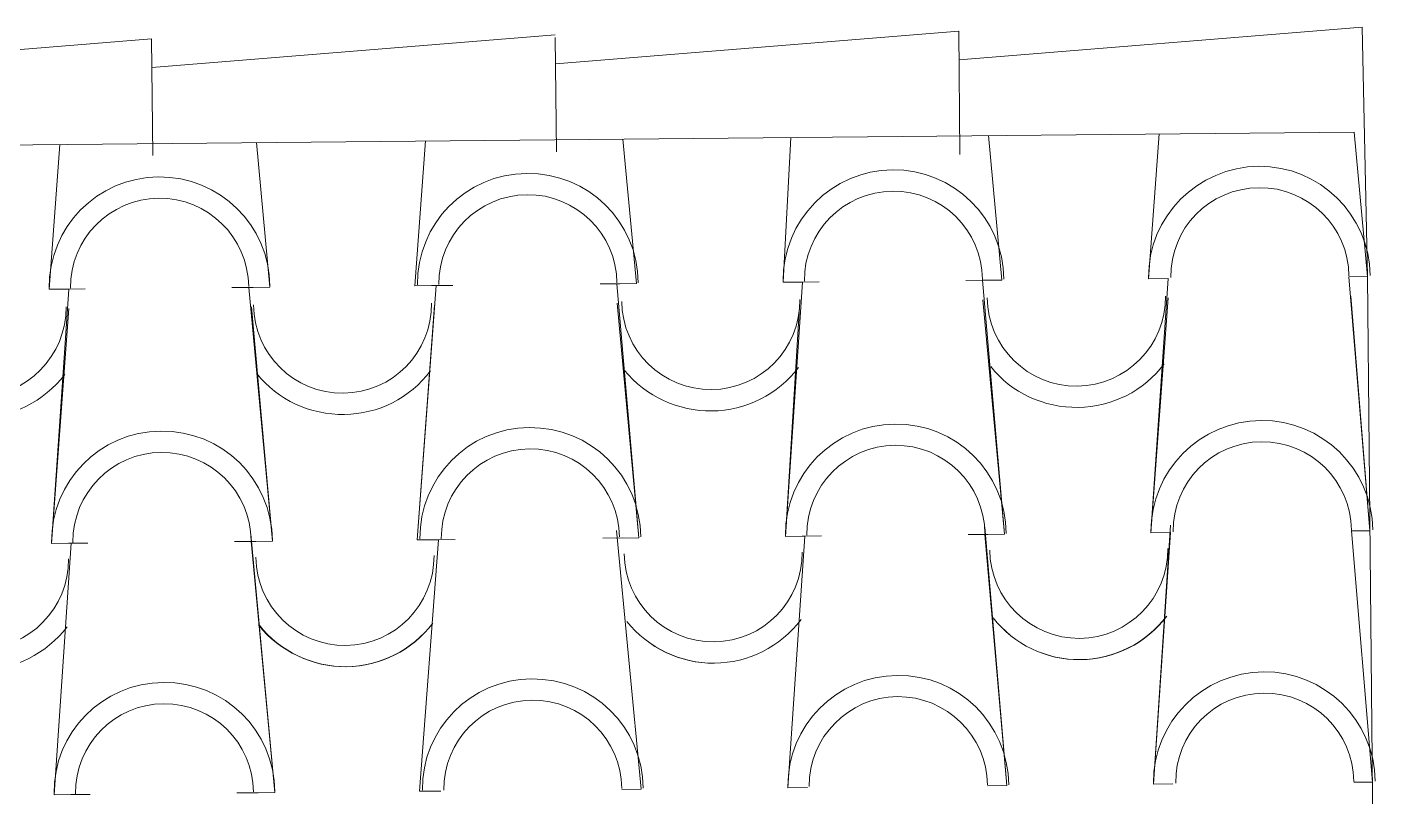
# Model space of a CAD drawing. Header units: millimetres. Extents: x 36985 to 49607, y -23856 to -17842.
# Drawn here: x 47798 to 48989, y -18518 to -17842 of the extents above; entities that cross this region are included whole.
import ezdxf

# ---------------------------------------------------------------- set-up
doc = ezdxf.new("R2010")
doc.units = ezdxf.units.MM
doc.layers.add('A-COB-___-___-EXI', color=250, linetype='Continuous', lineweight=25)

msp = doc.modelspace()

# ---------------------------------------------------------------- linework, layer by layer
at = {"layer": 'A-COB-___-___-EXI', "color": 18, "lineweight": 9}
for p, q in [((48261.1, -17849.1), (47907, -17877.8)), ((48261.1, -17851.5), (48262.1, -17951.7)), ((48317.7, -18067.7), (48300.6, -18067.8)), ((48478.2, -18066.1), (48461.1, -18066.3)), ((48636.2, -18064.6), (48653.3, -18064.4)), ((48957.9, -18061.5), (48974.2, -18061.4)), ((47831.5, -18072.3), (47848.6, -18072.2)), ((47996, -18070.8), (47977.3, -18070.9)), ((47833.7, -18295.5), (47850.8, -18295.3)), ((47998.2, -18293.9), (47979.5, -18294.1)), ((48319.9, -18290.8), (48302.8, -18291))]:
    msp.add_line(p, q, dxfattribs=at)
at = {"layer": 'A-COB-___-___-EXI', "color": 18, "lineweight": 9, "flags": 128}
for points in [[(48615.6, -17870.9), (48969.6, -17842.3)], [(48791.4, -17936), (48782, -18063.2), (48799.1, -18063), (48782, -18063.2), (48799.1, -18063), (48782, -18063.2)], [(47826.2, -17945.3), (47816.9, -18072.5), (47834, -18072.3), (47816.9, -18072.5), (47834, -18072.3), (47816.9, -18072.5)], [(47998.9, -17943.7), (48010.7, -18070.6), (47992, -18070.8), (48010.7, -18070.6), (47992, -18070.8), (48010.7, -18070.6)], [(48147.1, -17942.2), (48137.8, -18069.4), (48156.5, -18069.2), (48137.8, -18069.4), (48156.5, -18069.2), (48137.8, -18069.4)], [(48147.1, -17942.2), (48137.8, -18069.4), (48156.5, -18069.2), (48137.8, -18069.4), (48156.5, -18069.2), (48137.8, -18069.4), (48147.1, -17942.2), (48137.8, -18069.4), (48156.5, -18069.2), (48137.8, -18069.4), (48156.5, -18069.2), (48137.8, -18069.4)], [(48320.6, -17940.6), (48332.4, -18067.5), (48315.3, -18067.7), (48332.4, -18067.5), (48315.3, -18067.7), (48332.4, -18067.5)], [(48492.9, -18066), (48475.8, -18066.1)], [(48621.5, -18064.7), (48638.6, -18064.6)], [(48171.1, -18069.1), (48152.4, -18069.3), (48171.1, -18069.1), (48152.4, -18069.3)], [(48959.7, -18078.6), (48976.3, -18284.5), (48960.1, -18284.7), (48976.3, -18284.5)], [(48155, -18086.3), (48139.9, -18292.6), (48158.6, -18292.4), (48139.9, -18292.6), (48158.6, -18292.4), (48139.9, -18292.6)], [(48475.9, -18083.3), (48463.2, -18289.5), (48480.3, -18289.3), (48463.2, -18289.5), (48475.9, -18083.3), (48463.2, -18289.5), (48480.3, -18289.3), (48465.4, -18510.2), (48482.5, -18510), (48465.4, -18510.2), (48482.5, -18510), (48465.4, -18510.2), (48482.5, -18510), (48465.4, -18510.2), (48482.5, -18510), (48465.4, -18510.2), (48480.3, -18289.3), (48463.2, -18289.5), (48480.3, -18289.3), (48463.2, -18289.5)], [(48173.3, -18292.2), (48154.6, -18292.4), (48173.3, -18292.2), (48154.6, -18292.4)], [(48495, -18289.1), (48477.9, -18289.3)], [(48623.7, -18287.9), (48640.8, -18287.7)], [(47852.9, -18516.1), (47835.8, -18516.2)], [(47981.6, -18514.8), (48000.3, -18514.6)], [(48015, -18514.5), (47996.2, -18514.7), (48015, -18514.5), (47996.2, -18514.7), (48015, -18514.5), (47996.2, -18514.7)]]:
    msp.add_lwpolyline(points, close=True, dxfattribs=at)
for points in [[(48989.4, -19643.8), (48989.1, -19614.5), (48988.2, -19516.8), (48974.2, -18061.4), (48969.6, -17842.3)], [(47907.8, -17955.1), (47906.8, -17852.5), (47554.4, -17881.1)], [(48616.4, -17954), (48615.4, -17845.7), (48261.3, -17874.4)], [(37541.3, -18044.2), (48962.4, -17934.4), (48974.2, -18061.4), (48957.9, -18061.5), (48974.2, -18061.4), (48957.9, -18061.5), (48974.2, -18061.4), (48962.4, -17934.4), (48974.2, -18061.4), (48957.9, -18061.5), (48976.3, -18284.5), (48960.1, -18284.7), (48978.5, -18505.2), (48962.2, -18505.4), (48978.5, -18505.2), (48962.2, -18505.4), (48978.5, -18505.2), (48962.2, -18505.4), (48978.5, -18505.2), (48960.1, -18284.7), (48976.3, -18284.5), (48960.1, -18284.7)], [(48638.3, -18281.3), (48657.6, -18508.3), (48640.5, -18508.5), (48657.6, -18508.3), (48638.3, -18287.8), (48655.4, -18287.6), (48636.2, -18064.6), (48653.3, -18064.4), (48641.5, -17937.5), (48653.3, -18064.4), (48636.2, -18064.6), (48653.3, -18064.4), (48636.2, -18064.6), (48653.3, -18064.4), (48641.5, -17937.5), (48653.3, -18064.4), (48636.2, -18064.6), (48653.3, -18064.4), (48636.2, -18064.6), (48653.3, -18064.4), (48641.5, -17937.5)], [(48799.1, -18063), (48782, -18063.2), (48799.1, -18063), (48782, -18063.2), (48791.4, -17936), (48782, -18063.2), (48799.1, -18063), (48782, -18063.2), (48799.1, -18063), (48782, -18063.2), (48791.4, -17936), (48782, -18063.2), (48799.1, -18063), (48784.1, -18286.4), (48801.2, -18286.2), (48786.3, -18507.1), (48803.4, -18506.9), (48786.3, -18507.1), (48801.2, -18279.7), (48786.3, -18507.1), (48803.4, -18506.9), (48786.3, -18507.1), (48803.4, -18506.9), (48786.3, -18507.1), (48803.4, -18506.9), (48786.3, -18507.1), (48803.4, -18506.9), (48786.3, -18507.1), (48801.2, -18286.2), (48784.1, -18286.4), (48801.2, -18286.2), (48784.1, -18286.4), (48799.3, -18080.1), (48784.1, -18286.4), (48801.2, -18286.2), (48784.1, -18286.4), (48799.3, -18080.1)], [(47838.2, -18516.2), (47821.1, -18516.4), (47838.2, -18516.2), (47821.1, -18516.4), (47838.2, -18516.2), (47821.1, -18516.4), (47838.2, -18516.2), (47821.1, -18516.4), (47838.2, -18516.2), (47821.1, -18516.4), (47836.1, -18295.5), (47819, -18295.6), (47834, -18072.3), (47816.9, -18072.5), (47826.2, -17945.3), (47816.9, -18072.5), (47834, -18072.3), (47816.9, -18072.5), (47834, -18072.3)], [(47994.1, -18294), (48012.8, -18293.8), (47994.1, -18294), (48012.8, -18293.8), (47992, -18070.8), (48010.7, -18070.6), (47998.9, -17943.7), (48010.7, -18070.6), (47992, -18070.8), (48010.7, -18070.6), (47992, -18070.8)], [(48155, -18086.3), (48139.9, -18292.6), (48158.6, -18292.4), (48139.9, -18292.6), (48158.6, -18292.4), (48139.9, -18292.6), (48155, -18086.3), (48139.9, -18292.6), (48158.6, -18292.4), (48139.9, -18292.6), (48156.5, -18069.2), (48137.8, -18069.4), (48147.1, -17942.2), (48137.8, -18069.4), (48156.5, -18069.2), (48137.8, -18069.4), (48156.5, -18069.2), (48137.8, -18069.4), (48147.1, -17942.2), (48137.8, -18069.4), (48156.5, -18069.2), (48137.8, -18069.4), (48156.5, -18069.2), (48137.8, -18069.4), (48147.1, -17942.2)], [(48137.8, -18069.4), (48147.1, -17942.2), (48137.8, -18069.4), (48156.5, -18069.2), (48137.8, -18069.4), (48156.5, -18069.2), (48137.8, -18069.4), (48156.5, -18069.2)], [(48315.5, -18084.8), (48334.6, -18290.7), (48315.5, -18084.8), (48334.6, -18290.7), (48317.5, -18290.9), (48334.6, -18290.7), (48317.5, -18290.9), (48334.6, -18290.7), (48317.5, -18290.9), (48334.6, -18290.7), (48317.5, -18290.9), (48334.6, -18290.7), (48315.3, -18067.7), (48332.4, -18067.5), (48320.6, -17940.6)], [(48320.6, -17940.6), (48332.4, -18067.5), (48315.3, -18067.7), (48332.4, -18067.5), (48315.3, -18067.7)], [(48468, -17939.2), (48461.1, -18066.3), (48478.2, -18066.1), (48461.1, -18066.3), (48478.2, -18066.1), (48461.1, -18066.3), (48468, -17939.2), (48461.1, -18066.3), (48478.2, -18066.1), (48461.1, -18066.3), (48478.2, -18066.1), (48461.1, -18066.3), (48468, -17939.2), (48461.1, -18066.3), (48478.2, -18066.1), (48463.2, -18289.5), (48480.3, -18289.3), (48465.4, -18510.2), (48482.5, -18510), (48465.4, -18510.2), (48482.5, -18510)], [(48799.3, -18080.1), (48784.1, -18286.4), (48801.2, -18286.2), (48784.1, -18286.4), (48801.2, -18286.2), (48786.3, -18507.1), (48803.4, -18506.9)], [(48786.3, -18507.1), (48801.2, -18286.2), (48784.1, -18286.4), (48801.2, -18286.2), (48784.1, -18286.4), (48799.3, -18080.1)], [(47821.1, -18516.4), (47836.1, -18295.5), (47819, -18295.6), (47836.1, -18295.5), (47819, -18295.6), (47836.1, -18295.5), (47821.1, -18516.4), (47836.1, -18295.5), (47819, -18295.6), (47834.1, -18089.4), (47819, -18295.6), (47836.1, -18295.5), (47819, -18295.6), (47834.1, -18089.4)], [(47994.6, -18087.9), (48012.8, -18293.8), (47994.1, -18294), (48012.8, -18293.8), (47994.1, -18294), (48012.8, -18293.8), (47994.6, -18087.9), (48012.8, -18293.8), (47994.1, -18294), (48015, -18514.5), (47996.2, -18514.7), (48015, -18514.5), (47994, -18287.4), (48015, -18514.5), (47996.2, -18514.7), (48015, -18514.5), (47994, -18287.4)], [(48142, -18513.3), (48160.8, -18513.1), (48142, -18513.3), (48160.8, -18513.1), (48142, -18513.3), (48160.8, -18513.1), (48142, -18513.3), (48160.8, -18513.1), (48142, -18513.3), (48160.8, -18513.1), (48142, -18513.3), (48160.8, -18513.1), (48142, -18513.3), (48160.8, -18513.1), (48142, -18513.3), (48160.8, -18513.1), (48142, -18513.3), (48160.8, -18513.1), (48142, -18513.3), (48160.8, -18513.1), (48142, -18513.3), (48158.6, -18292.4), (48139.9, -18292.6), (48155, -18086.3), (48139.9, -18292.6), (48158.6, -18292.4), (48139.9, -18292.6), (48158.6, -18292.4), (48139.9, -18292.6), (48155, -18086.3), (48139.9, -18292.6), (48158.6, -18292.4), (48139.9, -18292.6), (48158.6, -18292.4), (48139.9, -18292.6), (48155, -18086.3)], [(48139.9, -18292.6), (48158.6, -18292.4), (48139.9, -18292.6), (48155, -18086.3), (48139.9, -18292.6), (48158.6, -18292.4), (48139.9, -18292.6), (48158.6, -18292.4), (48139.9, -18292.6), (48158.6, -18292.4)], [(48655.4, -18287.6), (48638.3, -18287.8), (48655.4, -18287.6), (48638.3, -18287.8), (48655.4, -18287.6), (48636.4, -18081.7), (48655.4, -18287.6), (48638.3, -18287.8), (48655.4, -18287.6), (48636.4, -18081.7), (48655.4, -18287.6), (48638.3, -18287.8), (48655.4, -18287.6), (48638.3, -18287.8), (48657.6, -18508.3), (48640.5, -18508.5), (48657.6, -18508.3), (48640.5, -18508.5), (48657.6, -18508.3), (48640.5, -18508.5), (48657.6, -18508.3), (48640.5, -18508.5), (48657.6, -18508.3), (48640.5, -18508.5), (48657.6, -18508.3), (48638.3, -18281.3), (48657.6, -18508.3), (48640.5, -18508.5)], [(48314.9, -18284.4), (48336.7, -18511.4), (48319.6, -18511.6), (48336.7, -18511.4), (48319.6, -18511.6), (48336.7, -18511.4), (48319.6, -18511.6), (48336.7, -18511.4), (48319.6, -18511.6), (48336.7, -18511.4), (48319.6, -18511.6), (48336.7, -18511.4), (48319.6, -18511.6), (48336.7, -18511.4), (48319.6, -18511.6), (48336.7, -18511.4)], [(48480.3, -18289.3), (48465.4, -18510.2), (48480.3, -18289.3), (48463.2, -18289.5), (48480.3, -18289.3), (48463.2, -18289.5)], [(48976.3, -18284.5), (48960.1, -18284.7), (48978.5, -18505.2), (48962.2, -18505.4), (48978.5, -18505.2)]]:
    msp.add_lwpolyline(points, dxfattribs=at)
at = {"layer": 'A-COB-___-___-EXI', "color": 18, "lineweight": 9}
for points in [[(48010.7, -18069.8), (48010.2, -18016.1), (47966.6, -17973.3), (47912.8, -17973.8)], [(48010.7, -18069.8), (48010.2, -18016.1), (47966.6, -17973.3), (47912.8, -17973.8)], [(48010.7, -18069.8), (48010.2, -18016.1), (47966.6, -17973.3), (47912.8, -17973.8)], [(48010.7, -18069.8), (48010.2, -18016.1), (47966.6, -17973.3), (47912.8, -17973.8)], [(48010.7, -18069.8), (48010.2, -18016.1), (47966.6, -17973.3), (47912.8, -17973.8)], [(48010.7, -18069.8), (48010.2, -18016.1), (47966.6, -17973.3), (47912.8, -17973.8)], [(48010.7, -18069.8), (48010.2, -18016.1), (47966.6, -17973.3), (47912.8, -17973.8)], [(48010.7, -18069.8), (48010.2, -18016.1), (47966.6, -17973.3), (47912.8, -17973.8)], [(48334, -18066.7), (48333.5, -18012.9), (48289.9, -17970.2), (48236.2, -17970.7)], [(48334, -18066.7), (48333.5, -18012.9), (48289.9, -17970.2), (48236.2, -17970.7)], [(48334, -18066.7), (48333.5, -18012.9), (48289.9, -17970.2), (48236.2, -17970.7)], [(48334, -18066.7), (48333.5, -18012.9), (48289.9, -17970.2), (48236.2, -17970.7)], [(48334, -18066.7), (48333.5, -18012.9), (48289.9, -17970.2), (48236.2, -17970.7)], [(48334, -18066.7), (48333.5, -18012.9), (48289.9, -17970.2), (48236.2, -17970.7)], [(48334, -18066.7), (48333.5, -18012.9), (48289.9, -17970.2), (48236.2, -17970.7)], [(48334, -18066.7), (48333.5, -18012.9), (48289.9, -17970.2), (48236.2, -17970.7)], [(48654.9, -18063.6), (48654.4, -18009.9), (48610.8, -17967.1), (48557.1, -17967.6)], [(48654.9, -18063.6), (48654.4, -18009.9), (48610.8, -17967.1), (48557.1, -17967.6)], [(48654.9, -18063.6), (48654.4, -18009.9), (48610.8, -17967.1), (48557.1, -17967.6)], [(48654.9, -18063.6), (48654.4, -18009.9), (48610.8, -17967.1), (48557.1, -17967.6)], [(48654.9, -18063.6), (48654.4, -18009.9), (48610.8, -17967.1), (48557.1, -17967.6)], [(48654.9, -18063.6), (48654.4, -18009.9), (48610.8, -17967.1), (48557.1, -17967.6)], [(48654.9, -18063.6), (48654.4, -18009.9), (48610.8, -17967.1), (48557.1, -17967.6)], [(48654.9, -18063.6), (48654.4, -18009.9), (48610.8, -17967.1), (48557.1, -17967.6)], [(48654.9, -18063.6), (48654.4, -18009.9), (48610.8, -17967.1), (48557.1, -17967.6)], [(48654.9, -18063.6), (48654.4, -18009.9), (48610.8, -17967.1), (48557.1, -17967.6)], [(48976.6, -18060.5), (48976.1, -18006.8), (48931.7, -17964), (48878.8, -17964.5)], [(48976.6, -18060.5), (48976.1, -18006.8), (48931.7, -17964), (48878.8, -17964.5)], [(48976.6, -18060.5), (48976.1, -18006.8), (48931.7, -17964), (48878.8, -17964.5)], [(48976.6, -18060.5), (48976.1, -18006.8), (48931.7, -17964), (48878.8, -17964.5)], [(48976.6, -18060.5), (48976.1, -18006.8), (48931.7, -17964), (48878.8, -17964.5)], [(48976.6, -18060.5), (48976.1, -18006.8), (48931.7, -17964), (48878.8, -17964.5)], [(48957.9, -18060.7), (48957.5, -18017.5), (48922.1, -17982.8), (48879, -17983.3)], [(48957.9, -18060.7), (48957.5, -18017.5), (48922.1, -17982.8), (48879, -17983.3)], [(48957.9, -18060.7), (48957.5, -18017.5), (48922.1, -17982.8), (48879, -17983.3)], [(48957.9, -18060.7), (48957.5, -18017.5), (48922.1, -17982.8), (48879, -17983.3)], [(48957.9, -18060.7), (48957.5, -18017.5), (48922.1, -17982.8), (48879, -17983.3)], [(48957.9, -18060.7), (48957.5, -18017.5), (48922.1, -17982.8), (48879, -17983.3)], [(47992, -18070), (47991.5, -18026.8), (47956.2, -17992.1), (47913, -17992.5)], [(47992, -18070), (47991.5, -18026.8), (47956.2, -17992.1), (47913, -17992.5)], [(47992, -18070), (47991.5, -18026.8), (47956.2, -17992.1), (47913, -17992.5)], [(47992, -18070), (47991.5, -18026.8), (47956.2, -17992.1), (47913, -17992.5)], [(47992, -18070), (47991.5, -18026.8), (47956.2, -17992.1), (47913, -17992.5)], [(47992, -18070), (47991.5, -18026.8), (47956.2, -17992.1), (47913, -17992.5)], [(47992, -18070), (47991.5, -18026.8), (47956.2, -17992.1), (47913, -17992.5)], [(47992, -18070), (47991.5, -18026.8), (47956.2, -17992.1), (47913, -17992.5)], [(48315.3, -18066.9), (48314.9, -18023.7), (48279.5, -17989), (48236.4, -17989.4)], [(48315.3, -18066.9), (48314.9, -18023.7), (48279.5, -17989), (48236.4, -17989.4)], [(48315.3, -18066.9), (48314.9, -18023.7), (48279.5, -17989), (48236.4, -17989.4)], [(48315.3, -18066.9), (48314.9, -18023.7), (48279.5, -17989), (48236.4, -17989.4)], [(48315.3, -18066.9), (48314.9, -18023.7), (48279.5, -17989), (48236.4, -17989.4)], [(48315.3, -18066.9), (48314.9, -18023.7), (48279.5, -17989), (48236.4, -17989.4)], [(48315.3, -18066.9), (48314.9, -18023.7), (48279.5, -17989), (48236.4, -17989.4)], [(48315.3, -18066.9), (48314.9, -18023.7), (48279.5, -17989), (48236.4, -17989.4)], [(48636.2, -18063.8), (48635.8, -18020.6), (48600.4, -17985.9), (48557.3, -17986.4)], [(48636.2, -18063.8), (48635.8, -18020.6), (48600.4, -17985.9), (48557.3, -17986.4)], [(48636.2, -18063.8), (48635.8, -18020.6), (48600.4, -17985.9), (48557.3, -17986.4)], [(48636.2, -18063.8), (48635.8, -18020.6), (48600.4, -17985.9), (48557.3, -17986.4)], [(48636.2, -18063.8), (48635.8, -18020.6), (48600.4, -17985.9), (48557.3, -17986.4)], [(48636.2, -18063.8), (48635.8, -18020.6), (48600.4, -17985.9), (48557.3, -17986.4)], [(48636.2, -18063.8), (48635.8, -18020.6), (48600.4, -17985.9), (48557.3, -17986.4)], [(48636.2, -18063.8), (48635.8, -18020.6), (48600.4, -17985.9), (48557.3, -17986.4)], [(48636.2, -18063.8), (48635.8, -18020.6), (48600.4, -17985.9), (48557.3, -17986.4)], [(48636.2, -18063.8), (48635.8, -18020.6), (48600.4, -17985.9), (48557.3, -17986.4)], [(48640.4, -18080), (48640.8, -18123.2), (48676.2, -18157.9), (48719.4, -18157.5)], [(47996.2, -18086.2), (47996.6, -18129.4), (48032, -18164.1), (48075.1, -18163.7)], [(47996.2, -18086.2), (47996.6, -18129.4), (48032, -18164.1), (48075.1, -18163.7)], [(48319.5, -18083.1), (48319.9, -18126.3), (48355.3, -18161), (48398.5, -18160.6)], [(48319.5, -18083.1), (48319.9, -18126.3), (48355.3, -18161), (48398.5, -18160.6)], [(48643.4, -18140.3), (48661.6, -18163.7), (48690.2, -18176.5), (48720.4, -18176.2)], [(47999.2, -18146.5), (48017.4, -18169.9), (48046, -18182.7), (48076.1, -18182.4)], [(47999.2, -18146.5), (48017.4, -18169.9), (48046, -18182.7), (48076.1, -18182.4)], [(48321.7, -18143.4), (48340.7, -18166.8), (48369.3, -18179.6), (48398.6, -18179.3)], [(48321.7, -18143.4), (48340.7, -18166.8), (48369.3, -18179.6), (48398.6, -18179.3)], [(48978.8, -18283.7), (48978.3, -18229.9), (48933.9, -18187.2), (48880.9, -18187.7)], [(48978.8, -18283.7), (48978.3, -18229.9), (48933.9, -18187.2), (48880.9, -18187.7)], [(48978.8, -18283.7), (48978.3, -18229.9), (48933.9, -18187.2), (48880.9, -18187.7)], [(48978.8, -18283.7), (48978.3, -18229.9), (48933.9, -18187.2), (48880.9, -18187.7)], [(48978.8, -18283.7), (48978.3, -18229.9), (48933.9, -18187.2), (48880.9, -18187.7)], [(48978.8, -18283.7), (48978.3, -18229.9), (48933.9, -18187.2), (48880.9, -18187.7)], [(48012.8, -18293), (48012.3, -18239.2), (47968.7, -18196.5), (47915, -18197)], [(48012.8, -18293), (48012.3, -18239.2), (47968.7, -18196.5), (47915, -18197)], [(48012.8, -18293), (48012.3, -18239.2), (47968.7, -18196.5), (47915, -18197)], [(48012.8, -18293), (48012.3, -18239.2), (47968.7, -18196.5), (47915, -18197)], [(48012.8, -18293), (48012.3, -18239.2), (47968.7, -18196.5), (47915, -18197)], [(48012.8, -18293), (48012.3, -18239.2), (47968.7, -18196.5), (47915, -18197)], [(48012.8, -18293), (48012.3, -18239.2), (47968.7, -18196.5), (47915, -18197)], [(48012.8, -18293), (48012.3, -18239.2), (47968.7, -18196.5), (47915, -18197)], [(48336.2, -18289.9), (48335.7, -18236.1), (48292.1, -18193.4), (48238.3, -18193.9)], [(48336.2, -18289.9), (48335.7, -18236.1), (48292.1, -18193.4), (48238.3, -18193.9)], [(48336.2, -18289.9), (48335.7, -18236.1), (48292.1, -18193.4), (48238.3, -18193.9)], [(48336.2, -18289.9), (48335.7, -18236.1), (48292.1, -18193.4), (48238.3, -18193.9)], [(48336.2, -18289.9), (48335.7, -18236.1), (48292.1, -18193.4), (48238.3, -18193.9)], [(48336.2, -18289.9), (48335.7, -18236.1), (48292.1, -18193.4), (48238.3, -18193.9)], [(48336.2, -18289.9), (48335.7, -18236.1), (48292.1, -18193.4), (48238.3, -18193.9)], [(48336.2, -18289.9), (48335.7, -18236.1), (48292.1, -18193.4), (48238.3, -18193.9)], [(48657.1, -18286.8), (48656.6, -18233), (48613, -18190.3), (48559.2, -18190.8)], [(48657.1, -18286.8), (48656.6, -18233), (48613, -18190.3), (48559.2, -18190.8)], [(48657.1, -18286.8), (48656.6, -18233), (48613, -18190.3), (48559.2, -18190.8)], [(48657.1, -18286.8), (48656.6, -18233), (48613, -18190.3), (48559.2, -18190.8)], [(48657.1, -18286.8), (48656.6, -18233), (48613, -18190.3), (48559.2, -18190.8)], [(48657.1, -18286.8), (48656.6, -18233), (48613, -18190.3), (48559.2, -18190.8)], [(48657.1, -18286.8), (48656.6, -18233), (48613, -18190.3), (48559.2, -18190.8)], [(48657.1, -18286.8), (48656.6, -18233), (48613, -18190.3), (48559.2, -18190.8)], [(48657.1, -18286.8), (48656.6, -18233), (48613, -18190.3), (48559.2, -18190.8)], [(48657.1, -18286.8), (48656.6, -18233), (48613, -18190.3), (48559.2, -18190.8)], [(48638.3, -18287), (48637.9, -18243.8), (48602.6, -18209.1), (48559.4, -18209.5)], [(48638.3, -18287), (48637.9, -18243.8), (48602.6, -18209.1), (48559.4, -18209.5)], [(48638.3, -18287), (48637.9, -18243.8), (48602.6, -18209.1), (48559.4, -18209.5)], [(48638.3, -18287), (48637.9, -18243.8), (48602.6, -18209.1), (48559.4, -18209.5)], [(48638.3, -18287), (48637.9, -18243.8), (48602.6, -18209.1), (48559.4, -18209.5)], [(48638.3, -18287), (48637.9, -18243.8), (48602.6, -18209.1), (48559.4, -18209.5)], [(48638.3, -18287), (48637.9, -18243.8), (48602.6, -18209.1), (48559.4, -18209.5)], [(48638.3, -18287), (48637.9, -18243.8), (48602.6, -18209.1), (48559.4, -18209.5)], [(48638.3, -18287), (48637.9, -18243.8), (48602.6, -18209.1), (48559.4, -18209.5)], [(48638.3, -18287), (48637.9, -18243.8), (48602.6, -18209.1), (48559.4, -18209.5)], [(48960, -18283.9), (48959.6, -18240.7), (48924.3, -18206), (48881.1, -18206.4)], [(48960, -18283.9), (48959.6, -18240.7), (48924.3, -18206), (48881.1, -18206.4)], [(48960, -18283.9), (48959.6, -18240.7), (48924.3, -18206), (48881.1, -18206.4)], [(48960, -18283.9), (48959.6, -18240.7), (48924.3, -18206), (48881.1, -18206.4)], [(48960, -18283.9), (48959.6, -18240.7), (48924.3, -18206), (48881.1, -18206.4)], [(48960, -18283.9), (48959.6, -18240.7), (48924.3, -18206), (48881.1, -18206.4)], [(47994.1, -18293.1), (47993.7, -18250), (47958.3, -18215.3), (47915.2, -18215.7)], [(47994.1, -18293.1), (47993.7, -18250), (47958.3, -18215.3), (47915.2, -18215.7)], [(47994.1, -18293.1), (47993.7, -18250), (47958.3, -18215.3), (47915.2, -18215.7)], [(47994.1, -18293.1), (47993.7, -18250), (47958.3, -18215.3), (47915.2, -18215.7)], [(47994.1, -18293.1), (47993.7, -18250), (47958.3, -18215.3), (47915.2, -18215.7)], [(47994.1, -18293.1), (47993.7, -18250), (47958.3, -18215.3), (47915.2, -18215.7)], [(47994.1, -18293.1), (47993.7, -18250), (47958.3, -18215.3), (47915.2, -18215.7)], [(47994.1, -18293.1), (47993.7, -18250), (47958.3, -18215.3), (47915.2, -18215.7)], [(48317.4, -18290), (48317, -18246.9), (48281.7, -18212.2), (48238.5, -18212.6)], [(48317.4, -18290), (48317, -18246.9), (48281.7, -18212.2), (48238.5, -18212.6)], [(48317.4, -18290), (48317, -18246.9), (48281.7, -18212.2), (48238.5, -18212.6)], [(48317.4, -18290), (48317, -18246.9), (48281.7, -18212.2), (48238.5, -18212.6)], [(48317.4, -18290), (48317, -18246.9), (48281.7, -18212.2), (48238.5, -18212.6)], [(48317.4, -18290), (48317, -18246.9), (48281.7, -18212.2), (48238.5, -18212.6)], [(48317.4, -18290), (48317, -18246.9), (48281.7, -18212.2), (48238.5, -18212.6)], [(48317.4, -18290), (48317, -18246.9), (48281.7, -18212.2), (48238.5, -18212.6)], [(48321.7, -18304.7), (48322.1, -18347.8), (48357.4, -18382.5), (48400.6, -18382.1)], [(48321.7, -18304.7), (48322.1, -18347.8), (48357.4, -18382.5), (48400.6, -18382.1)], [(48642.6, -18301.6), (48643, -18344.7), (48678.3, -18379.4), (48721.5, -18379)], [(47998.3, -18307.8), (47998.7, -18350.9), (48034.1, -18385.6), (48077.3, -18385.2)], [(47998.3, -18307.8), (47998.7, -18350.9), (48034.1, -18385.6), (48077.3, -18385.2)], [(48323.9, -18364.1), (48342.8, -18387.5), (48370.6, -18401.1), (48400.8, -18400.8)], [(48323.9, -18364.1), (48342.8, -18387.5), (48370.6, -18401.1), (48400.8, -18400.8)], [(48323.9, -18364.1), (48342.8, -18387.5), (48371.5, -18401.1), (48400.8, -18400.8)], [(48323.9, -18364.1), (48342.8, -18387.5), (48371.5, -18401.1), (48400.8, -18400.8)], [(48645.6, -18361), (48663.7, -18384.5), (48692.4, -18398), (48721.7, -18397.7)], [(48645.6, -18361), (48663.7, -18384.5), (48692.4, -18398), (48722.5, -18397.7)], [(48000.5, -18367.2), (48019.5, -18390.6), (48048.1, -18404.2), (48077.4, -18403.9)], [(48001.3, -18367.2), (48019.5, -18390.6), (48048.1, -18404.2), (48078.3, -18403.9)], [(48001.3, -18367.2), (48019.5, -18390.6), (48048.1, -18404.2), (48078.3, -18403.9)], [(48338.3, -18510.6), (48337.8, -18456.8), (48294.2, -18414.1), (48240.4, -18414.6)], [(48659.2, -18507.5), (48658.7, -18453.7), (48615.1, -18411), (48561.3, -18411.5)], [(48980.9, -18504.4), (48980.4, -18450.6), (48936, -18407.9), (48883.1, -18408.4)], [(48015, -18513.7), (48014.4, -18459.9), (47970.9, -18417.2), (47917.1, -18417.7)], [(48015, -18513.7), (48014.4, -18459.9), (47970.9, -18417.2), (47917.1, -18417.7)], [(48015, -18513.7), (48014.4, -18459.9), (47970.9, -18417.2), (47917.1, -18417.7)], [(48015, -18513.7), (48014.4, -18459.9), (47970.9, -18417.2), (47917.1, -18417.7)], [(48015, -18513.7), (48014.4, -18459.9), (47970.9, -18417.2), (47917.1, -18417.7)], [(48015, -18513.7), (48014.4, -18459.9), (47970.9, -18417.2), (47917.1, -18417.7)], [(48015, -18513.7), (48014.4, -18459.9), (47970.9, -18417.2), (47917.1, -18417.7)], [(48015, -18513.7), (48014.4, -18459.9), (47970.9, -18417.2), (47917.1, -18417.7)], [(48015, -18513.7), (48014.4, -18459.9), (47970.9, -18417.2), (47917.1, -18417.7)], [(48015, -18513.7), (48014.4, -18459.9), (47970.9, -18417.2), (47917.1, -18417.7)], [(47996.2, -18513.9), (47995.8, -18470.7), (47960.5, -18436), (47917.3, -18436.4)], [(47996.2, -18513.9), (47995.8, -18470.7), (47960.5, -18436), (47917.3, -18436.4)], [(47996.2, -18513.9), (47995.8, -18470.7), (47960.5, -18436), (47917.3, -18436.4)], [(47996.2, -18513.9), (47995.8, -18470.7), (47960.5, -18436), (47917.3, -18436.4)], [(47996.2, -18513.9), (47995.8, -18470.7), (47960.5, -18436), (47917.3, -18436.4)], [(47996.2, -18513.9), (47995.8, -18470.7), (47960.5, -18436), (47917.3, -18436.4)], [(47996.2, -18513.9), (47995.8, -18470.7), (47960.5, -18436), (47917.3, -18436.4)], [(47996.2, -18513.9), (47995.8, -18470.7), (47960.5, -18436), (47917.3, -18436.4)], [(47996.2, -18513.9), (47995.8, -18470.7), (47960.5, -18436), (47917.3, -18436.4)], [(47996.2, -18513.9), (47995.8, -18470.7), (47960.5, -18436), (47917.3, -18436.4)], [(48319.6, -18510.8), (48319.1, -18467.6), (48283.8, -18432.9), (48240.6, -18433.3)], [(48640.5, -18507.7), (48640, -18464.5), (48604.7, -18429.8), (48561.5, -18430.2)], [(48962.2, -18504.6), (48961.8, -18461.4), (48926.4, -18426.7), (48883.2, -18427.1)]]:
    msp.add_open_spline(points, degree=3, dxfattribs=at)
for points in [[(48236.2, -17970.7), (48236.2, -17970.7), (48182.4, -17971.2), (48139.7, -18014.8), (48140.2, -18068.6)], [(48236.2, -17970.7), (48236.2, -17970.7), (48182.4, -17971.2), (48139.7, -18014.8), (48140.2, -18068.6)], [(48236.2, -17970.7), (48236.2, -17970.7), (48182.4, -17971.2), (48139.7, -18014.8), (48140.2, -18068.6)], [(48236.2, -17970.7), (48236.2, -17970.7), (48182.4, -17971.2), (48139.7, -18014.8), (48140.2, -18068.6)], [(48236.2, -17970.7), (48236.2, -17970.7), (48182.4, -17971.2), (48139.7, -18014.8), (48140.2, -18068.6)], [(48236.2, -17970.7), (48236.2, -17970.7), (48182.4, -17971.2), (48139.7, -18014.8), (48140.2, -18068.6)], [(48236.2, -17970.7), (48236.2, -17970.7), (48182.4, -17971.2), (48139.7, -18014.8), (48140.2, -18068.6)], [(48236.2, -17970.7), (48236.2, -17970.7), (48182.4, -17971.2), (48139.7, -18014.8), (48140.2, -18068.6)], [(48557.1, -17967.6), (48557.1, -17967.6), (48504.1, -17968.1), (48460.6, -18011.7), (48461.1, -18065.5)], [(48557.1, -17967.6), (48557.1, -17967.6), (48504.1, -17968.1), (48460.6, -18011.7), (48461.1, -18065.5)], [(48557.1, -17967.6), (48557.1, -17967.6), (48504.1, -17968.1), (48460.6, -18011.7), (48461.1, -18065.5)], [(48557.1, -17967.6), (48557.1, -17967.6), (48504.1, -17968.1), (48460.6, -18011.7), (48461.1, -18065.5)], [(48557.1, -17967.6), (48557.1, -17967.6), (48504.1, -17968.1), (48460.6, -18011.7), (48461.1, -18065.5)], [(48557.1, -17967.6), (48557.1, -17967.6), (48504.1, -17968.1), (48460.6, -18011.7), (48461.1, -18065.5)], [(48557.1, -17967.6), (48557.1, -17967.6), (48504.1, -17968.1), (48460.6, -18011.7), (48461.1, -18065.5)], [(48557.1, -17967.6), (48557.1, -17967.6), (48504.1, -17968.1), (48460.6, -18011.7), (48461.1, -18065.5)], [(48557.1, -17967.6), (48557.1, -17967.6), (48504.1, -17968.1), (48460.6, -18011.7), (48461.1, -18065.5)], [(48557.1, -17967.6), (48557.1, -17967.6), (48504.1, -17968.1), (48460.6, -18011.7), (48461.1, -18065.5)], [(48878.8, -17964.5), (48878.8, -17964.5), (48825, -17965), (48781.5, -18008.6), (48782, -18062.4)], [(48878.8, -17964.5), (48878.8, -17964.5), (48825, -17965), (48781.5, -18008.6), (48782, -18062.4)], [(48878.8, -17964.5), (48878.8, -17964.5), (48825, -17965), (48781.5, -18008.6), (48782, -18062.4)], [(48878.8, -17964.5), (48878.8, -17964.5), (48825, -17965), (48781.5, -18008.6), (48782, -18062.4)], [(48878.8, -17964.5), (48878.8, -17964.5), (48825, -17965), (48781.5, -18008.6), (48782, -18062.4)], [(48878.8, -17964.5), (48878.8, -17964.5), (48825, -17965), (48781.5, -18008.6), (48782, -18062.4)], [(47912.8, -17973.8), (47912.8, -17973.8), (47859.1, -17974.3), (47816.3, -18017.9), (47816.8, -18071.7)], [(47912.8, -17973.8), (47912.8, -17973.8), (47859.1, -17974.3), (47816.3, -18017.9), (47816.8, -18071.7)], [(47912.8, -17973.8), (47912.8, -17973.8), (47859.1, -17974.3), (47816.3, -18017.9), (47816.8, -18071.7)], [(47912.8, -17973.8), (47912.8, -17973.8), (47859.1, -17974.3), (47816.3, -18017.9), (47816.8, -18071.7)], [(47912.8, -17973.8), (47912.8, -17973.8), (47859.1, -17974.3), (47816.3, -18017.9), (47816.8, -18071.7)], [(47912.8, -17973.8), (47912.8, -17973.8), (47859.1, -17974.3), (47816.3, -18017.9), (47816.8, -18071.7)], [(47912.8, -17973.8), (47912.8, -17973.8), (47859.1, -17974.3), (47816.3, -18017.9), (47816.8, -18071.7)], [(47912.8, -17973.8), (47912.8, -17973.8), (47859.1, -17974.3), (47816.3, -18017.9), (47816.8, -18071.7)], [(48879, -17983.3), (48879, -17983.3), (48835, -17983.7), (48801.1, -18019), (48801.5, -18062.2)], [(48879, -17983.3), (48879, -17983.3), (48835, -17983.7), (48801.1, -18019), (48801.5, -18062.2)], [(48879, -17983.3), (48879, -17983.3), (48835, -17983.7), (48801.1, -18019), (48801.5, -18062.2)], [(48879, -17983.3), (48879, -17983.3), (48835, -17983.7), (48801.1, -18019), (48801.5, -18062.2)], [(48879, -17983.3), (48879, -17983.3), (48835, -17983.7), (48801.1, -18019), (48801.5, -18062.2)], [(48879, -17983.3), (48879, -17983.3), (48835, -17983.7), (48801.1, -18019), (48801.5, -18062.2)], [(47913, -17992.5), (47913, -17992.5), (47869.9, -17993), (47835.2, -18028.3), (47835.6, -18071.5)], [(47913, -17992.5), (47913, -17992.5), (47869.9, -17993), (47835.2, -18028.3), (47835.6, -18071.5)], [(47913, -17992.5), (47913, -17992.5), (47869.9, -17993), (47835.2, -18028.3), (47835.6, -18071.5)], [(47913, -17992.5), (47913, -17992.5), (47869.9, -17993), (47835.2, -18028.3), (47835.6, -18071.5)], [(47913, -17992.5), (47913, -17992.5), (47869.9, -17993), (47835.2, -18028.3), (47835.6, -18071.5)], [(47913, -17992.5), (47913, -17992.5), (47869.9, -17993), (47835.2, -18028.3), (47835.6, -18071.5)], [(47913, -17992.5), (47913, -17992.5), (47869.9, -17993), (47835.2, -18028.3), (47835.6, -18071.5)], [(47913, -17992.5), (47913, -17992.5), (47869.9, -17993), (47835.2, -18028.3), (47835.6, -18071.5)], [(48236.4, -17989.4), (48236.4, -17989.4), (48193.2, -17989.9), (48158.5, -18025.2), (48158.9, -18068.4)], [(48236.4, -17989.4), (48236.4, -17989.4), (48193.2, -17989.9), (48158.5, -18025.2), (48158.9, -18068.4)], [(48236.4, -17989.4), (48236.4, -17989.4), (48193.2, -17989.9), (48158.5, -18025.2), (48158.9, -18068.4)], [(48236.4, -17989.4), (48236.4, -17989.4), (48193.2, -17989.9), (48158.5, -18025.2), (48158.9, -18068.4)], [(48236.4, -17989.4), (48236.4, -17989.4), (48193.2, -17989.9), (48158.5, -18025.2), (48158.9, -18068.4)], [(48236.4, -17989.4), (48236.4, -17989.4), (48193.2, -17989.9), (48158.5, -18025.2), (48158.9, -18068.4)], [(48236.4, -17989.4), (48236.4, -17989.4), (48193.2, -17989.9), (48158.5, -18025.2), (48158.9, -18068.4)], [(48236.4, -17989.4), (48236.4, -17989.4), (48193.2, -17989.9), (48158.5, -18025.2), (48158.9, -18068.4)], [(48557.3, -17986.4), (48557.3, -17986.4), (48514.1, -17986.8), (48479.4, -18022.1), (48479.8, -18065.3)], [(48557.3, -17986.4), (48557.3, -17986.4), (48514.1, -17986.8), (48479.4, -18022.1), (48479.8, -18065.3)], [(48557.3, -17986.4), (48557.3, -17986.4), (48514.1, -17986.8), (48479.4, -18022.1), (48479.8, -18065.3)], [(48557.3, -17986.4), (48557.3, -17986.4), (48514.1, -17986.8), (48479.4, -18022.1), (48479.8, -18065.3)], [(48557.3, -17986.4), (48557.3, -17986.4), (48514.1, -17986.8), (48479.4, -18022.1), (48479.8, -18065.3)], [(48557.3, -17986.4), (48557.3, -17986.4), (48514.1, -17986.8), (48479.4, -18022.1), (48479.8, -18065.3)], [(48557.3, -17986.4), (48557.3, -17986.4), (48514.1, -17986.8), (48479.4, -18022.1), (48479.8, -18065.3)], [(48557.3, -17986.4), (48557.3, -17986.4), (48514.1, -17986.8), (48479.4, -18022.1), (48479.8, -18065.3)], [(48557.3, -17986.4), (48557.3, -17986.4), (48514.1, -17986.8), (48479.4, -18022.1), (48479.8, -18065.3)], [(48557.3, -17986.4), (48557.3, -17986.4), (48514.1, -17986.8), (48479.4, -18022.1), (48479.8, -18065.3)], [(48719.4, -18157.5), (48719.4, -18157.5), (48762.5, -18157.1), (48797.2, -18121.7), (48796.8, -18078.5)], [(47754.2, -18166.8), (47754.2, -18166.8), (47797.4, -18166.3), (47832.1, -18131), (47831.7, -18087.8)], [(48075.1, -18163.7), (48075.1, -18163.7), (48118.3, -18163.3), (48153, -18127.9), (48152.6, -18084.7)], [(48075.1, -18163.7), (48075.1, -18163.7), (48118.3, -18163.3), (48153, -18127.9), (48152.6, -18084.7)], [(48398.5, -18160.6), (48398.5, -18160.6), (48441.6, -18160.1), (48476.3, -18124.8), (48475.9, -18081.6)], [(48398.5, -18160.6), (48398.5, -18160.6), (48441.6, -18160.1), (48476.3, -18124.8), (48475.9, -18081.6)], [(48720.4, -18176.2), (48720.4, -18176.2), (48749.7, -18175.9), (48778, -18161.8), (48795.7, -18138)], [(47754.4, -18185.5), (47754.4, -18185.5), (47784.5, -18185.2), (47812.1, -18171.1), (47830.6, -18147.3)], [(48076.1, -18182.4), (48076.1, -18182.4), (48105.4, -18182.1), (48133.8, -18168), (48151.5, -18144.2)], [(48076.1, -18182.4), (48076.1, -18182.4), (48105.4, -18182.1), (48133.8, -18168), (48151.5, -18144.2)], [(48398.6, -18179.3), (48398.6, -18179.3), (48428.8, -18179), (48456.3, -18164.9), (48474.8, -18141.1)], [(48398.6, -18179.3), (48398.6, -18179.3), (48428.8, -18179), (48456.3, -18164.9), (48474.8, -18141.1)], [(48880.9, -18187.7), (48880.9, -18187.7), (48827.2, -18188.2), (48783.6, -18231.8), (48784.1, -18285.6)], [(48880.9, -18187.7), (48880.9, -18187.7), (48827.2, -18188.2), (48783.6, -18231.8), (48784.1, -18285.6)], [(48880.9, -18187.7), (48880.9, -18187.7), (48827.2, -18188.2), (48783.6, -18231.8), (48784.1, -18285.6)], [(48880.9, -18187.7), (48880.9, -18187.7), (48827.2, -18188.2), (48783.6, -18231.8), (48784.1, -18285.6)], [(48880.9, -18187.7), (48880.9, -18187.7), (48827.2, -18188.2), (48783.6, -18231.8), (48784.1, -18285.6)], [(48880.9, -18187.7), (48880.9, -18187.7), (48827.2, -18188.2), (48783.6, -18231.8), (48784.1, -18285.6)], [(47915, -18197), (47915, -18197), (47861.2, -18197.5), (47818.5, -18241.1), (47819, -18294.8)], [(47915, -18197), (47915, -18197), (47861.2, -18197.5), (47818.5, -18241.1), (47819, -18294.8)], [(47915, -18197), (47915, -18197), (47861.2, -18197.5), (47818.5, -18241.1), (47819, -18294.8)], [(47915, -18197), (47915, -18197), (47861.2, -18197.5), (47818.5, -18241.1), (47819, -18294.8)], [(47915, -18197), (47915, -18197), (47861.2, -18197.5), (47818.5, -18241.1), (47819, -18294.8)], [(47915, -18197), (47915, -18197), (47861.2, -18197.5), (47818.5, -18241.1), (47819, -18294.8)], [(47915, -18197), (47915, -18197), (47861.2, -18197.5), (47818.5, -18241.1), (47819, -18294.8)], [(47915, -18197), (47915, -18197), (47861.2, -18197.5), (47818.5, -18241.1), (47819, -18294.8)], [(48238.3, -18193.9), (48238.3, -18193.9), (48184.6, -18194.4), (48141.8, -18238), (48142.3, -18291.7)], [(48238.3, -18193.9), (48238.3, -18193.9), (48184.6, -18194.4), (48141.8, -18238), (48142.3, -18291.7)], [(48238.3, -18193.9), (48238.3, -18193.9), (48184.6, -18194.4), (48141.8, -18238), (48142.3, -18291.7)], [(48238.3, -18193.9), (48238.3, -18193.9), (48184.6, -18194.4), (48141.8, -18238), (48142.3, -18291.7)], [(48238.3, -18193.9), (48238.3, -18193.9), (48184.6, -18194.4), (48141.8, -18238), (48142.3, -18291.7)], [(48238.3, -18193.9), (48238.3, -18193.9), (48184.6, -18194.4), (48141.8, -18238), (48142.3, -18291.7)], [(48238.3, -18193.9), (48238.3, -18193.9), (48184.6, -18194.4), (48141.8, -18238), (48142.3, -18291.7)], [(48238.3, -18193.9), (48238.3, -18193.9), (48184.6, -18194.4), (48141.8, -18238), (48142.3, -18291.7)], [(48559.2, -18190.8), (48559.2, -18190.8), (48506.3, -18191.3), (48462.7, -18234.9), (48463.2, -18288.6)], [(48559.2, -18190.8), (48559.2, -18190.8), (48506.3, -18191.3), (48462.7, -18234.9), (48463.2, -18288.6)], [(48559.2, -18190.8), (48559.2, -18190.8), (48506.3, -18191.3), (48462.7, -18234.9), (48463.2, -18288.6)], [(48559.2, -18190.8), (48559.2, -18190.8), (48506.3, -18191.3), (48462.7, -18234.9), (48463.2, -18288.6)], [(48559.2, -18190.8), (48559.2, -18190.8), (48506.3, -18191.3), (48462.7, -18234.9), (48463.2, -18288.6)], [(48559.2, -18190.8), (48559.2, -18190.8), (48506.3, -18191.3), (48462.7, -18234.9), (48463.2, -18288.6)], [(48559.2, -18190.8), (48559.2, -18190.8), (48506.3, -18191.3), (48462.7, -18234.9), (48463.2, -18288.6)], [(48559.2, -18190.8), (48559.2, -18190.8), (48506.3, -18191.3), (48462.7, -18234.9), (48463.2, -18288.6)], [(48559.2, -18190.8), (48559.2, -18190.8), (48506.3, -18191.3), (48462.7, -18234.9), (48463.2, -18288.6)], [(48559.2, -18190.8), (48559.2, -18190.8), (48506.3, -18191.3), (48462.7, -18234.9), (48463.2, -18288.6)], [(48559.4, -18209.5), (48559.4, -18209.5), (48516.2, -18209.9), (48481.5, -18245.3), (48482, -18288.5)], [(48559.4, -18209.5), (48559.4, -18209.5), (48516.2, -18209.9), (48481.5, -18245.3), (48482, -18288.5)], [(48559.4, -18209.5), (48559.4, -18209.5), (48516.2, -18209.9), (48481.5, -18245.3), (48482, -18288.5)], [(48559.4, -18209.5), (48559.4, -18209.5), (48516.2, -18209.9), (48481.5, -18245.3), (48482, -18288.5)], [(48559.4, -18209.5), (48559.4, -18209.5), (48516.2, -18209.9), (48481.5, -18245.3), (48482, -18288.5)], [(48559.4, -18209.5), (48559.4, -18209.5), (48516.2, -18209.9), (48481.5, -18245.3), (48482, -18288.5)], [(48559.4, -18209.5), (48559.4, -18209.5), (48516.2, -18209.9), (48481.5, -18245.3), (48482, -18288.5)], [(48559.4, -18209.5), (48559.4, -18209.5), (48516.2, -18209.9), (48481.5, -18245.3), (48482, -18288.5)], [(48559.4, -18209.5), (48559.4, -18209.5), (48516.2, -18209.9), (48481.5, -18245.3), (48482, -18288.5)], [(48559.4, -18209.5), (48559.4, -18209.5), (48516.2, -18209.9), (48481.5, -18245.3), (48482, -18288.5)], [(48881.1, -18206.4), (48881.1, -18206.4), (48837.1, -18206.8), (48803.3, -18242.2), (48803.7, -18285.4)], [(48881.1, -18206.4), (48881.1, -18206.4), (48837.1, -18206.8), (48803.3, -18242.2), (48803.7, -18285.4)], [(48881.1, -18206.4), (48881.1, -18206.4), (48837.1, -18206.8), (48803.3, -18242.2), (48803.7, -18285.4)], [(48881.1, -18206.4), (48881.1, -18206.4), (48837.1, -18206.8), (48803.3, -18242.2), (48803.7, -18285.4)], [(48881.1, -18206.4), (48881.1, -18206.4), (48837.1, -18206.8), (48803.3, -18242.2), (48803.7, -18285.4)], [(48881.1, -18206.4), (48881.1, -18206.4), (48837.1, -18206.8), (48803.3, -18242.2), (48803.7, -18285.4)], [(47915.2, -18215.7), (47915.2, -18215.7), (47872, -18216.1), (47837.3, -18251.5), (47837.7, -18294.7)], [(47915.2, -18215.7), (47915.2, -18215.7), (47872, -18216.1), (47837.3, -18251.5), (47837.7, -18294.7)], [(47915.2, -18215.7), (47915.2, -18215.7), (47872, -18216.1), (47837.3, -18251.5), (47837.7, -18294.7)], [(47915.2, -18215.7), (47915.2, -18215.7), (47872, -18216.1), (47837.3, -18251.5), (47837.7, -18294.7)], [(47915.2, -18215.7), (47915.2, -18215.7), (47872, -18216.1), (47837.3, -18251.5), (47837.7, -18294.7)], [(47915.2, -18215.7), (47915.2, -18215.7), (47872, -18216.1), (47837.3, -18251.5), (47837.7, -18294.7)], [(47915.2, -18215.7), (47915.2, -18215.7), (47872, -18216.1), (47837.3, -18251.5), (47837.7, -18294.7)], [(47915.2, -18215.7), (47915.2, -18215.7), (47872, -18216.1), (47837.3, -18251.5), (47837.7, -18294.7)], [(48238.5, -18212.6), (48238.5, -18212.6), (48195.3, -18213), (48160.7, -18248.4), (48161.1, -18291.5)], [(48238.5, -18212.6), (48238.5, -18212.6), (48195.3, -18213), (48160.7, -18248.4), (48161.1, -18291.5)], [(48238.5, -18212.6), (48238.5, -18212.6), (48195.3, -18213), (48160.7, -18248.4), (48161.1, -18291.5)], [(48238.5, -18212.6), (48238.5, -18212.6), (48195.3, -18213), (48160.7, -18248.4), (48161.1, -18291.5)], [(48238.5, -18212.6), (48238.5, -18212.6), (48195.3, -18213), (48160.7, -18248.4), (48161.1, -18291.5)], [(48238.5, -18212.6), (48238.5, -18212.6), (48195.3, -18213), (48160.7, -18248.4), (48161.1, -18291.5)], [(48238.5, -18212.6), (48238.5, -18212.6), (48195.3, -18213), (48160.7, -18248.4), (48161.1, -18291.5)], [(48238.5, -18212.6), (48238.5, -18212.6), (48195.3, -18213), (48160.7, -18248.4), (48161.1, -18291.5)], [(48077.3, -18385.2), (48077.3, -18385.2), (48120.4, -18384.8), (48155.1, -18349.4), (48154.7, -18306.3)], [(48077.3, -18385.2), (48077.3, -18385.2), (48120.4, -18384.8), (48155.1, -18349.4), (48154.7, -18306.3)], [(48400.6, -18382.1), (48400.6, -18382.1), (48443.8, -18381.7), (48478.4, -18346.3), (48478, -18303.2)], [(48400.6, -18382.1), (48400.6, -18382.1), (48443.8, -18381.7), (48478.4, -18346.3), (48478, -18303.2)], [(48721.5, -18379), (48721.5, -18379), (48764.7, -18378.6), (48799.3, -18343.2), (48798.9, -18300.1)], [(47756.4, -18388.3), (47756.4, -18388.3), (47799.5, -18387.9), (47834.2, -18352.5), (47833.8, -18309.3)], [(48077.4, -18403.9), (48077.4, -18403.9), (48107.6, -18403.6), (48135.1, -18389.5), (48153.6, -18365.7)], [(48078.3, -18403.9), (48078.3, -18403.9), (48107.6, -18403.6), (48135.9, -18389.5), (48153.6, -18365.7)], [(48078.3, -18403.9), (48078.3, -18403.9), (48107.6, -18403.6), (48135.9, -18389.5), (48153.6, -18365.7)], [(48400.8, -18400.8), (48400.8, -18400.8), (48430.9, -18400.5), (48458.5, -18386.4), (48477, -18362.6)], [(48400.8, -18400.8), (48400.8, -18400.8), (48430.9, -18400.5), (48458.5, -18386.4), (48477, -18362.6)], [(48400.8, -18400.8), (48400.8, -18400.8), (48430.9, -18400.5), (48458.5, -18386.4), (48477, -18362.6)], [(48400.8, -18400.8), (48400.8, -18400.8), (48430.9, -18400.5), (48458.5, -18386.4), (48477, -18362.6)], [(48721.7, -18397.7), (48721.7, -18397.7), (48751.8, -18397.5), (48779.4, -18383.3), (48797.9, -18359.5)], [(48722.5, -18397.7), (48722.5, -18397.7), (48751.8, -18397.5), (48780.2, -18383.3), (48797.9, -18359.5)], [(47756.5, -18407), (47756.5, -18407), (47786.7, -18406.7), (47814.2, -18392.6), (47832.7, -18368.8)], [(47756.5, -18407), (47756.5, -18407), (47786.7, -18406.7), (47814.2, -18392.6), (47832.7, -18368.8)], [(48240.4, -18414.6), (48240.4, -18414.6), (48186.7, -18415.1), (48143.9, -18458.7), (48144.5, -18512.4)], [(48561.3, -18411.5), (48561.3, -18411.5), (48508.4, -18412), (48464.8, -18455.6), (48465.4, -18509.4)], [(48883.1, -18408.4), (48883.1, -18408.4), (48829.3, -18408.9), (48785.7, -18452.5), (48786.2, -18506.3)], [(47917.1, -18417.7), (47917.1, -18417.7), (47863.4, -18418.2), (47820.6, -18461.8), (47821.1, -18515.5)], [(47917.1, -18417.7), (47917.1, -18417.7), (47863.4, -18418.2), (47820.6, -18461.8), (47821.1, -18515.5)], [(47917.1, -18417.7), (47917.1, -18417.7), (47863.4, -18418.2), (47820.6, -18461.8), (47821.1, -18515.5)], [(47917.1, -18417.7), (47917.1, -18417.7), (47863.4, -18418.2), (47820.6, -18461.8), (47821.1, -18515.5)], [(47917.1, -18417.7), (47917.1, -18417.7), (47863.4, -18418.2), (47820.6, -18461.8), (47821.1, -18515.5)], [(47917.1, -18417.7), (47917.1, -18417.7), (47863.4, -18418.2), (47820.6, -18461.8), (47821.1, -18515.5)], [(47917.1, -18417.7), (47917.1, -18417.7), (47863.4, -18418.2), (47820.6, -18461.8), (47821.1, -18515.5)], [(47917.1, -18417.7), (47917.1, -18417.7), (47863.4, -18418.2), (47820.6, -18461.8), (47821.1, -18515.5)], [(47917.1, -18417.7), (47917.1, -18417.7), (47863.4, -18418.2), (47820.6, -18461.8), (47821.1, -18515.5)], [(47917.1, -18417.7), (47917.1, -18417.7), (47863.4, -18418.2), (47820.6, -18461.8), (47821.1, -18515.5)], [(47917.3, -18436.4), (47917.3, -18436.4), (47874.1, -18436.8), (47839.4, -18472.2), (47839.9, -18515.4)], [(47917.3, -18436.4), (47917.3, -18436.4), (47874.1, -18436.8), (47839.4, -18472.2), (47839.9, -18515.4)], [(47917.3, -18436.4), (47917.3, -18436.4), (47874.1, -18436.8), (47839.4, -18472.2), (47839.9, -18515.4)], [(47917.3, -18436.4), (47917.3, -18436.4), (47874.1, -18436.8), (47839.4, -18472.2), (47839.9, -18515.4)], [(47917.3, -18436.4), (47917.3, -18436.4), (47874.1, -18436.8), (47839.4, -18472.2), (47839.9, -18515.4)], [(47917.3, -18436.4), (47917.3, -18436.4), (47874.1, -18436.8), (47839.4, -18472.2), (47839.9, -18515.4)], [(47917.3, -18436.4), (47917.3, -18436.4), (47874.1, -18436.8), (47839.4, -18472.2), (47839.9, -18515.4)], [(47917.3, -18436.4), (47917.3, -18436.4), (47874.1, -18436.8), (47839.4, -18472.2), (47839.9, -18515.4)], [(47917.3, -18436.4), (47917.3, -18436.4), (47874.1, -18436.8), (47839.4, -18472.2), (47839.9, -18515.4)], [(47917.3, -18436.4), (47917.3, -18436.4), (47874.1, -18436.8), (47839.4, -18472.2), (47839.9, -18515.4)], [(48240.6, -18433.3), (48240.6, -18433.3), (48197.5, -18433.7), (48162.8, -18469.1), (48163.2, -18512.3)], [(48561.5, -18430.2), (48561.5, -18430.2), (48518.4, -18430.6), (48483.7, -18466), (48484.1, -18509.2)], [(48883.2, -18427.1), (48883.2, -18427.1), (48839.3, -18427.6), (48805.4, -18462.9), (48805.8, -18506.1)]]:
    msp.add_open_spline(points, degree=3, knots=[0.125, 0.125, 0.125, 0.125, 0.125001, 1, 1, 1, 1], dxfattribs=at)

doc.saveas('drawing.dxf')
